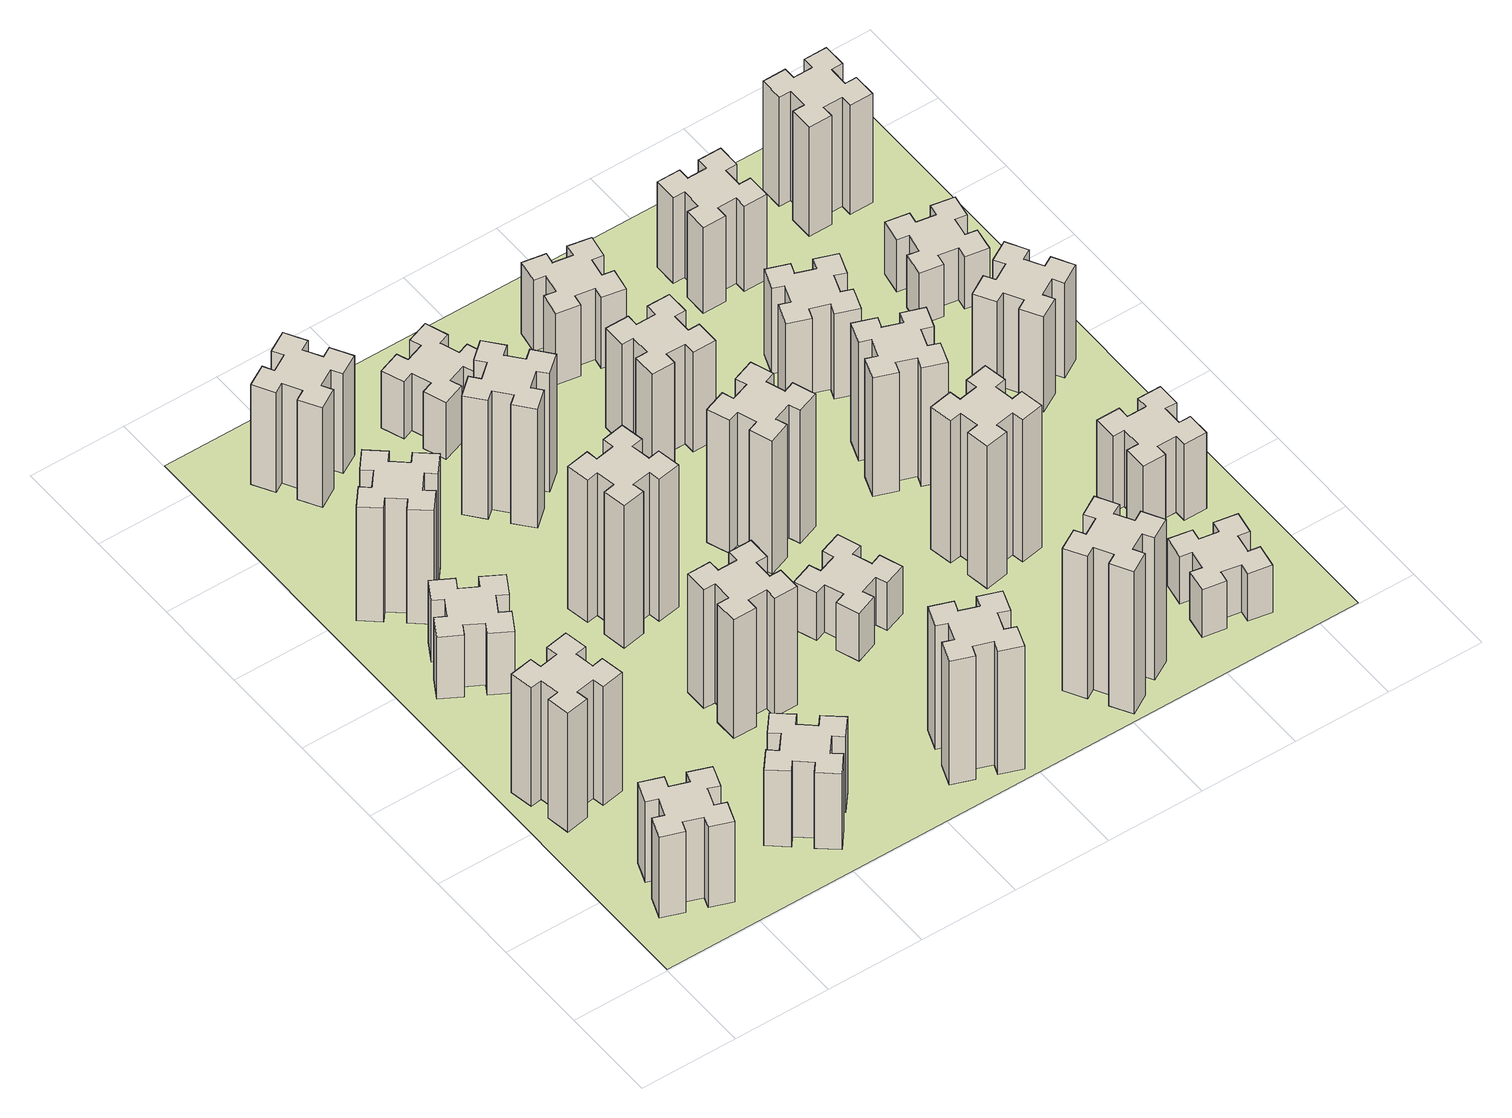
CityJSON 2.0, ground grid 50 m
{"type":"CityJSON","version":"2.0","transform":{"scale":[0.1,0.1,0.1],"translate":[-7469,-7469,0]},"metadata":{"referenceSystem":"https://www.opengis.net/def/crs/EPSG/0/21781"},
"CityObjects":{
"building1":{"type":"Building","attributes":{"class":"1000","function":"1000","usage":"1000","yearOfConstruction":2016,"roofType":"1000","measuredHeight":51,"storeysAboveGround":30,"storeysBelowGround":0},"geometry":[{"type":"Solid","lod":"1","boundaries":[[[[0,1,2,3,4,5,6,7,8,9,10,11,12,13,14,15,16,17,18,19]],[[17,16,20,21]],[[16,15,22,20]],[[15,14,23,22]],[[14,13,24,23]],[[13,12,25,24]],[[12,11,26,25]],[[11,10,27,26]],[[10,9,28,27]],[[9,8,29,28]],[[8,7,30,29]],[[7,6,31,30]],[[6,5,32,31]],[[5,4,33,32]],[[4,3,34,33]],[[3,2,35,34]],[[2,1,36,35]],[[1,0,37,36]],[[0,19,38,37]],[[19,18,39,38]],[[18,17,21,39]],[[24,25,26,27,28,29,30,31,32,33,34,35,36,37,38,39,21,20,22,23]]]]}]},
"building2":{"type":"Building","attributes":{"class":"1000","function":"1000","usage":"1000","yearOfConstruction":2016,"roofType":"1000","measuredHeight":75,"storeysAboveGround":30,"storeysBelowGround":0},"geometry":[{"type":"Solid","lod":"1","boundaries":[[[[40,41,42,43,44,45,46,47,48,49,50,51,52,53,54,55,56,57,58,59]],[[57,56,60,61]],[[56,55,62,60]],[[55,54,63,62]],[[54,53,64,63]],[[53,52,65,64]],[[52,51,66,65]],[[51,50,67,66]],[[50,49,68,67]],[[49,48,69,68]],[[48,47,70,69]],[[47,46,71,70]],[[46,45,72,71]],[[45,44,73,72]],[[44,43,74,73]],[[43,42,75,74]],[[42,41,76,75]],[[41,40,77,76]],[[40,59,78,77]],[[59,58,79,78]],[[58,57,61,79]],[[64,65,66,67,68,69,70,71,72,73,74,75,76,77,78,79,61,60,62,63]]]]}]},
"building3":{"type":"Building","attributes":{"class":"1000","function":"1000","usage":"1000","yearOfConstruction":2016,"roofType":"1000","measuredHeight":39,"storeysAboveGround":30,"storeysBelowGround":0},"geometry":[{"type":"Solid","lod":"1","boundaries":[[[[80,81,82,83,84,85,86,87,88,89,90,91,92,93,94,95,96,97,98,99]],[[97,96,100,101]],[[96,95,102,100]],[[95,94,103,102]],[[94,93,104,103]],[[93,92,105,104]],[[92,91,106,105]],[[91,90,107,106]],[[90,89,108,107]],[[89,88,109,108]],[[88,87,110,109]],[[87,86,111,110]],[[86,85,112,111]],[[85,84,113,112]],[[84,83,114,113]],[[83,82,115,114]],[[82,81,116,115]],[[81,80,117,116]],[[80,99,118,117]],[[99,98,119,118]],[[98,97,101,119]],[[104,105,106,107,108,109,110,111,112,113,114,115,116,117,118,119,101,100,102,103]]]]}]},
"building4":{"type":"Building","attributes":{"class":"1000","function":"1000","usage":"1000","yearOfConstruction":2016,"roofType":"1000","measuredHeight":72,"storeysAboveGround":30,"storeysBelowGround":0},"geometry":[{"type":"Solid","lod":"1","boundaries":[[[[120,121,122,123,124,125,126,127,128,129,130,131,132,133,134,135,136,137,138,139]],[[137,136,140,141]],[[136,135,142,140]],[[135,134,143,142]],[[134,133,144,143]],[[133,132,145,144]],[[132,131,146,145]],[[131,130,147,146]],[[130,129,148,147]],[[129,128,149,148]],[[128,127,150,149]],[[127,126,151,150]],[[126,125,152,151]],[[125,124,153,152]],[[124,123,154,153]],[[123,122,155,154]],[[122,121,156,155]],[[121,120,157,156]],[[120,139,158,157]],[[139,138,159,158]],[[138,137,141,159]],[[144,145,146,147,148,149,150,151,152,153,154,155,156,157,158,159,141,140,142,143]]]]}]},
"building5":{"type":"Building","attributes":{"class":"1000","function":"1000","usage":"1000","yearOfConstruction":2016,"roofType":"1000","measuredHeight":48,"storeysAboveGround":30,"storeysBelowGround":0},"geometry":[{"type":"Solid","lod":"1","boundaries":[[[[160,161,162,163,164,165,166,167,168,169,170,171,172,173,174,175,176,177,178,179]],[[177,176,180,181]],[[176,175,182,180]],[[175,174,183,182]],[[174,173,184,183]],[[173,172,185,184]],[[172,171,186,185]],[[171,170,187,186]],[[170,169,188,187]],[[169,168,189,188]],[[168,167,190,189]],[[167,166,191,190]],[[166,165,192,191]],[[165,164,193,192]],[[164,163,194,193]],[[163,162,195,194]],[[162,161,196,195]],[[161,160,197,196]],[[160,179,198,197]],[[179,178,199,198]],[[178,177,181,199]],[[184,185,186,187,188,189,190,191,192,193,194,195,196,197,198,199,181,180,182,183]]]]}]},
"building6":{"type":"Building","attributes":{"class":"1000","function":"1000","usage":"1000","yearOfConstruction":2016,"roofType":"1000","measuredHeight":63,"storeysAboveGround":30,"storeysBelowGround":0},"geometry":[{"type":"Solid","lod":"1","boundaries":[[[[200,201,202,203,204,205,206,207,208,209,210,211,212,213,214,215,216,217,218,219]],[[217,216,220,221]],[[216,215,222,220]],[[215,214,223,222]],[[214,213,224,223]],[[213,212,225,224]],[[212,211,226,225]],[[211,210,227,226]],[[210,209,228,227]],[[209,208,229,228]],[[208,207,230,229]],[[207,206,231,230]],[[206,205,232,231]],[[205,204,233,232]],[[204,203,234,233]],[[203,202,235,234]],[[202,201,236,235]],[[201,200,237,236]],[[200,219,238,237]],[[219,218,239,238]],[[218,217,221,239]],[[224,225,226,227,228,229,230,231,232,233,234,235,236,237,238,239,221,220,222,223]]]]}]},
"building7":{"type":"Building","attributes":{"class":"1000","function":"1000","usage":"1000","yearOfConstruction":2016,"roofType":"1000","measuredHeight":75,"storeysAboveGround":30,"storeysBelowGround":0},"geometry":[{"type":"Solid","lod":"1","boundaries":[[[[240,241,242,243,244,245,246,247,248,249,250,251,252,253,254,255,256,257,258,259]],[[257,256,260,261]],[[256,255,262,260]],[[255,254,263,262]],[[254,253,264,263]],[[253,252,265,264]],[[252,251,266,265]],[[251,250,267,266]],[[250,249,268,267]],[[249,248,269,268]],[[248,247,270,269]],[[247,246,271,270]],[[246,245,272,271]],[[245,244,273,272]],[[244,243,274,273]],[[243,242,275,274]],[[242,241,276,275]],[[241,240,277,276]],[[240,259,278,277]],[[259,258,279,278]],[[258,257,261,279]],[[264,265,266,267,268,269,270,271,272,273,274,275,276,277,278,279,261,260,262,263]]]]}]},
"building8":{"type":"Building","attributes":{"class":"1000","function":"1000","usage":"1000","yearOfConstruction":2016,"roofType":"1000","measuredHeight":90,"storeysAboveGround":30,"storeysBelowGround":0},"geometry":[{"type":"Solid","lod":"1","boundaries":[[[[280,281,282,283,284,285,286,287,288,289,290,291,292,293,294,295,296,297,298,299]],[[297,296,300,301]],[[296,295,302,300]],[[295,294,303,302]],[[294,293,304,303]],[[293,292,305,304]],[[292,291,306,305]],[[291,290,307,306]],[[290,289,308,307]],[[289,288,309,308]],[[288,287,310,309]],[[287,286,311,310]],[[286,285,312,311]],[[285,284,313,312]],[[284,283,314,313]],[[283,282,315,314]],[[282,281,316,315]],[[281,280,317,316]],[[280,299,318,317]],[[299,298,319,318]],[[298,297,301,319]],[[304,305,306,307,308,309,310,311,312,313,314,315,316,317,318,319,301,300,302,303]]]]}]},
"building9":{"type":"Building","attributes":{"class":"1000","function":"1000","usage":"1000","yearOfConstruction":2016,"roofType":"1000","measuredHeight":75,"storeysAboveGround":30,"storeysBelowGround":0},"geometry":[{"type":"Solid","lod":"1","boundaries":[[[[320,321,322,323,324,325,326,327,328,329,330,331,332,333,334,335,336,337,338,339]],[[337,336,340,341]],[[336,335,342,340]],[[335,334,343,342]],[[334,333,344,343]],[[333,332,345,344]],[[332,331,346,345]],[[331,330,347,346]],[[330,329,348,347]],[[329,328,349,348]],[[328,327,350,349]],[[327,326,351,350]],[[326,325,352,351]],[[325,324,353,352]],[[324,323,354,353]],[[323,322,355,354]],[[322,321,356,355]],[[321,320,357,356]],[[320,339,358,357]],[[339,338,359,358]],[[338,337,341,359]],[[344,345,346,347,348,349,350,351,352,353,354,355,356,357,358,359,341,340,342,343]]]]}]},
"building10":{"type":"Building","attributes":{"class":"1000","function":"1000","usage":"1000","yearOfConstruction":2016,"roofType":"1000","measuredHeight":78,"storeysAboveGround":30,"storeysBelowGround":0},"geometry":[{"type":"Solid","lod":"1","boundaries":[[[[360,361,362,363,364,365,366,367,368,369,370,371,372,373,374,375,376,377,378,379]],[[377,376,380,381]],[[376,375,382,380]],[[375,374,383,382]],[[374,373,384,383]],[[373,372,385,384]],[[372,371,386,385]],[[371,370,387,386]],[[370,369,388,387]],[[369,368,389,388]],[[368,367,390,389]],[[367,366,391,390]],[[366,365,392,391]],[[365,364,393,392]],[[364,363,394,393]],[[363,362,395,394]],[[362,361,396,395]],[[361,360,397,396]],[[360,379,398,397]],[[379,378,399,398]],[[378,377,381,399]],[[384,385,386,387,388,389,390,391,392,393,394,395,396,397,398,399,381,380,382,383]]]]}]},
"building11":{"type":"Building","attributes":{"class":"1000","function":"1000","usage":"1000","yearOfConstruction":2016,"roofType":"1000","measuredHeight":36,"storeysAboveGround":30,"storeysBelowGround":0},"geometry":[{"type":"Solid","lod":"1","boundaries":[[[[400,401,402,403,404,405,406,407,408,409,410,411,412,413,414,415,416,417,418,419]],[[417,416,420,421]],[[416,415,422,420]],[[415,414,423,422]],[[414,413,424,423]],[[413,412,425,424]],[[412,411,426,425]],[[411,410,427,426]],[[410,409,428,427]],[[409,408,429,428]],[[408,407,430,429]],[[407,406,431,430]],[[406,405,432,431]],[[405,404,433,432]],[[404,403,434,433]],[[403,402,435,434]],[[402,401,436,435]],[[401,400,437,436]],[[400,419,438,437]],[[419,418,439,438]],[[418,417,421,439]],[[424,425,426,427,428,429,430,431,432,433,434,435,436,437,438,439,421,420,422,423]]]]}]},
"building12":{"type":"Building","attributes":{"class":"1000","function":"1000","usage":"1000","yearOfConstruction":2016,"roofType":"1000","measuredHeight":30,"storeysAboveGround":30,"storeysBelowGround":0},"geometry":[{"type":"Solid","lod":"1","boundaries":[[[[440,441,442,443,444,445,446,447,448,449,450,451,452,453,454,455,456,457,458,459]],[[457,456,460,461]],[[456,455,462,460]],[[455,454,463,462]],[[454,453,464,463]],[[453,452,465,464]],[[452,451,466,465]],[[451,450,467,466]],[[450,449,468,467]],[[449,448,469,468]],[[448,447,470,469]],[[447,446,471,470]],[[446,445,472,471]],[[445,444,473,472]],[[444,443,474,473]],[[443,442,475,474]],[[442,441,476,475]],[[441,440,477,476]],[[440,459,478,477]],[[459,458,479,478]],[[458,457,461,479]],[[464,465,466,467,468,469,470,471,472,473,474,475,476,477,478,479,461,460,462,463]]]]}]},
"building13":{"type":"Building","attributes":{"class":"1000","function":"1000","usage":"1000","yearOfConstruction":2016,"roofType":"1000","measuredHeight":84,"storeysAboveGround":30,"storeysBelowGround":0},"geometry":[{"type":"Solid","lod":"1","boundaries":[[[[480,481,482,483,484,485,486,487,488,489,490,491,492,493,494,495,496,497,498,499]],[[497,496,500,501]],[[496,495,502,500]],[[495,494,503,502]],[[494,493,504,503]],[[493,492,505,504]],[[492,491,506,505]],[[491,490,507,506]],[[490,489,508,507]],[[489,488,509,508]],[[488,487,510,509]],[[487,486,511,510]],[[486,485,512,511]],[[485,484,513,512]],[[484,483,514,513]],[[483,482,515,514]],[[482,481,516,515]],[[481,480,517,516]],[[480,499,518,517]],[[499,498,519,518]],[[498,497,501,519]],[[504,505,506,507,508,509,510,511,512,513,514,515,516,517,518,519,501,500,502,503]]]]}]},
"building14":{"type":"Building","attributes":{"class":"1000","function":"1000","usage":"1000","yearOfConstruction":2016,"roofType":"1000","measuredHeight":63,"storeysAboveGround":30,"storeysBelowGround":0},"geometry":[{"type":"Solid","lod":"1","boundaries":[[[[520,521,522,523,524,525,526,527,528,529,530,531,532,533,534,535,536,537,538,539]],[[537,536,540,541]],[[536,535,542,540]],[[535,534,543,542]],[[534,533,544,543]],[[533,532,545,544]],[[532,531,546,545]],[[531,530,547,546]],[[530,529,548,547]],[[529,528,549,548]],[[528,527,550,549]],[[527,526,551,550]],[[526,525,552,551]],[[525,524,553,552]],[[524,523,554,553]],[[523,522,555,554]],[[522,521,556,555]],[[521,520,557,556]],[[520,539,558,557]],[[539,538,559,558]],[[538,537,541,559]],[[544,545,546,547,548,549,550,551,552,553,554,555,556,557,558,559,541,540,542,543]]]]}]},
"building15":{"type":"Building","attributes":{"class":"1000","function":"1000","usage":"1000","yearOfConstruction":2016,"roofType":"1000","measuredHeight":90,"storeysAboveGround":30,"storeysBelowGround":0},"geometry":[{"type":"Solid","lod":"1","boundaries":[[[[560,561,562,563,564,565,566,567,568,569,570,571,572,573,574,575,576,577,578,579]],[[577,576,580,581]],[[576,575,582,580]],[[575,574,583,582]],[[574,573,584,583]],[[573,572,585,584]],[[572,571,586,585]],[[571,570,587,586]],[[570,569,588,587]],[[569,568,589,588]],[[568,567,590,589]],[[567,566,591,590]],[[566,565,592,591]],[[565,564,593,592]],[[564,563,594,593]],[[563,562,595,594]],[[562,561,596,595]],[[561,560,597,596]],[[560,579,598,597]],[[579,578,599,598]],[[578,577,581,599]],[[584,585,586,587,588,589,590,591,592,593,594,595,596,597,598,599,581,580,582,583]]]]}]},
"building16":{"type":"Building","attributes":{"class":"1000","function":"1000","usage":"1000","yearOfConstruction":2016,"roofType":"1000","measuredHeight":45,"storeysAboveGround":30,"storeysBelowGround":0},"geometry":[{"type":"Solid","lod":"1","boundaries":[[[[600,601,602,603,604,605,606,607,608,609,610,611,612,613,614,615,616,617,618,619]],[[617,616,620,621]],[[616,615,622,620]],[[615,614,623,622]],[[614,613,624,623]],[[613,612,625,624]],[[612,611,626,625]],[[611,610,627,626]],[[610,609,628,627]],[[609,608,629,628]],[[608,607,630,629]],[[607,606,631,630]],[[606,605,632,631]],[[605,604,633,632]],[[604,603,634,633]],[[603,602,635,634]],[[602,601,636,635]],[[601,600,637,636]],[[600,619,638,637]],[[619,618,639,638]],[[618,617,621,639]],[[624,625,626,627,628,629,630,631,632,633,634,635,636,637,638,639,621,620,622,623]]]]}]},
"building17":{"type":"Building","attributes":{"class":"1000","function":"1000","usage":"1000","yearOfConstruction":2016,"roofType":"1000","measuredHeight":90,"storeysAboveGround":30,"storeysBelowGround":0},"geometry":[{"type":"Solid","lod":"1","boundaries":[[[[640,641,642,643,644,645,646,647,648,649,650,651,652,653,654,655,656,657,658,659]],[[657,656,660,661]],[[656,655,662,660]],[[655,654,663,662]],[[654,653,664,663]],[[653,652,665,664]],[[652,651,666,665]],[[651,650,667,666]],[[650,649,668,667]],[[649,648,669,668]],[[648,647,670,669]],[[647,646,671,670]],[[646,645,672,671]],[[645,644,673,672]],[[644,643,674,673]],[[643,642,675,674]],[[642,641,676,675]],[[641,640,677,676]],[[640,659,678,677]],[[659,658,679,678]],[[658,657,661,679]],[[664,665,666,667,668,669,670,671,672,673,674,675,676,677,678,679,661,660,662,663]]]]}]},
"building18":{"type":"Building","attributes":{"class":"1000","function":"1000","usage":"1000","yearOfConstruction":2016,"roofType":"1000","measuredHeight":75,"storeysAboveGround":30,"storeysBelowGround":0},"geometry":[{"type":"Solid","lod":"1","boundaries":[[[[680,681,682,683,684,685,686,687,688,689,690,691,692,693,694,695,696,697,698,699]],[[697,696,700,701]],[[696,695,702,700]],[[695,694,703,702]],[[694,693,704,703]],[[693,692,705,704]],[[692,691,706,705]],[[691,690,707,706]],[[690,689,708,707]],[[689,688,709,708]],[[688,687,710,709]],[[687,686,711,710]],[[686,685,712,711]],[[685,684,713,712]],[[684,683,714,713]],[[683,682,715,714]],[[682,681,716,715]],[[681,680,717,716]],[[680,699,718,717]],[[699,698,719,718]],[[698,697,701,719]],[[704,705,706,707,708,709,710,711,712,713,714,715,716,717,718,719,701,700,702,703]]]]}]},
"building19":{"type":"Building","attributes":{"class":"1000","function":"1000","usage":"1000","yearOfConstruction":2016,"roofType":"1000","measuredHeight":54,"storeysAboveGround":30,"storeysBelowGround":0},"geometry":[{"type":"Solid","lod":"1","boundaries":[[[[720,721,722,723,724,725,726,727,728,729,730,731,732,733,734,735,736,737,738,739]],[[737,736,740,741]],[[736,735,742,740]],[[735,734,743,742]],[[734,733,744,743]],[[733,732,745,744]],[[732,731,746,745]],[[731,730,747,746]],[[730,729,748,747]],[[729,728,749,748]],[[728,727,750,749]],[[727,726,751,750]],[[726,725,752,751]],[[725,724,753,752]],[[724,723,754,753]],[[723,722,755,754]],[[722,721,756,755]],[[721,720,757,756]],[[720,739,758,757]],[[739,738,759,758]],[[738,737,741,759]],[[744,745,746,747,748,749,750,751,752,753,754,755,756,757,758,759,741,740,742,743]]]]}]},
"building20":{"type":"Building","attributes":{"class":"1000","function":"1000","usage":"1000","yearOfConstruction":2016,"roofType":"1000","measuredHeight":30,"storeysAboveGround":30,"storeysBelowGround":0},"geometry":[{"type":"Solid","lod":"1","boundaries":[[[[760,761,762,763,764,765,766,767,768,769,770,771,772,773,774,775,776,777,778,779]],[[777,776,780,781]],[[776,775,782,780]],[[775,774,783,782]],[[774,773,784,783]],[[773,772,785,784]],[[772,771,786,785]],[[771,770,787,786]],[[770,769,788,787]],[[769,768,789,788]],[[768,767,790,789]],[[767,766,791,790]],[[766,765,792,791]],[[765,764,793,792]],[[764,763,794,793]],[[763,762,795,794]],[[762,761,796,795]],[[761,760,797,796]],[[760,779,798,797]],[[779,778,799,798]],[[778,777,781,799]],[[784,785,786,787,788,789,790,791,792,793,794,795,796,797,798,799,781,780,782,783]]]]}]},
"building21":{"type":"Building","attributes":{"class":"1000","function":"1000","usage":"1000","yearOfConstruction":2016,"roofType":"1000","measuredHeight":54,"storeysAboveGround":30,"storeysBelowGround":0},"geometry":[{"type":"Solid","lod":"1","boundaries":[[[[800,801,802,803,804,805,806,807,808,809,810,811,812,813,814,815,816,817,818,819]],[[817,816,820,821]],[[816,815,822,820]],[[815,814,823,822]],[[814,813,824,823]],[[813,812,825,824]],[[812,811,826,825]],[[811,810,827,826]],[[810,809,828,827]],[[809,808,829,828]],[[808,807,830,829]],[[807,806,831,830]],[[806,805,832,831]],[[805,804,833,832]],[[804,803,834,833]],[[803,802,835,834]],[[802,801,836,835]],[[801,800,837,836]],[[800,819,838,837]],[[819,818,839,838]],[[818,817,821,839]],[[824,825,826,827,828,829,830,831,832,833,834,835,836,837,838,839,821,820,822,823]]]]}]},
"building22":{"type":"Building","attributes":{"class":"1000","function":"1000","usage":"1000","yearOfConstruction":2016,"roofType":"1000","measuredHeight":48,"storeysAboveGround":30,"storeysBelowGround":0},"geometry":[{"type":"Solid","lod":"1","boundaries":[[[[840,841,842,843,844,845,846,847,848,849,850,851,852,853,854,855,856,857,858,859]],[[857,856,860,861]],[[856,855,862,860]],[[855,854,863,862]],[[854,853,864,863]],[[853,852,865,864]],[[852,851,866,865]],[[851,850,867,866]],[[850,849,868,867]],[[849,848,869,868]],[[848,847,870,869]],[[847,846,871,870]],[[846,845,872,871]],[[845,844,873,872]],[[844,843,874,873]],[[843,842,875,874]],[[842,841,876,875]],[[841,840,877,876]],[[840,859,878,877]],[[859,858,879,878]],[[858,857,861,879]],[[864,865,866,867,868,869,870,871,872,873,874,875,876,877,878,879,861,860,862,863]]]]}]},
"building23":{"type":"Building","attributes":{"class":"1000","function":"1000","usage":"1000","yearOfConstruction":2016,"roofType":"1000","measuredHeight":60,"storeysAboveGround":30,"storeysBelowGround":0},"geometry":[{"type":"Solid","lod":"1","boundaries":[[[[880,881,882,883,884,885,886,887,888,889,890,891,892,893,894,895,896,897,898,899]],[[897,896,900,901]],[[896,895,902,900]],[[895,894,903,902]],[[894,893,904,903]],[[893,892,905,904]],[[892,891,906,905]],[[891,890,907,906]],[[890,889,908,907]],[[889,888,909,908]],[[888,887,910,909]],[[887,886,911,910]],[[886,885,912,911]],[[885,884,913,912]],[[884,883,914,913]],[[883,882,915,914]],[[882,881,916,915]],[[881,880,917,916]],[[880,899,918,917]],[[899,898,919,918]],[[898,897,901,919]],[[904,905,906,907,908,909,910,911,912,913,914,915,916,917,918,919,901,900,902,903]]]]}]},
"building24":{"type":"Building","attributes":{"class":"1000","function":"1000","usage":"1000","yearOfConstruction":2016,"roofType":"1000","measuredHeight":33,"storeysAboveGround":30,"storeysBelowGround":0},"geometry":[{"type":"Solid","lod":"1","boundaries":[[[[920,921,922,923,924,925,926,927,928,929,930,931,932,933,934,935,936,937,938,939]],[[937,936,940,941]],[[936,935,942,940]],[[935,934,943,942]],[[934,933,944,943]],[[933,932,945,944]],[[932,931,946,945]],[[931,930,947,946]],[[930,929,948,947]],[[929,928,949,948]],[[928,927,950,949]],[[927,926,951,950]],[[926,925,952,951]],[[925,924,953,952]],[[924,923,954,953]],[[923,922,955,954]],[[922,921,956,955]],[[921,920,957,956]],[[920,939,958,957]],[[939,938,959,958]],[[938,937,941,959]],[[944,945,946,947,948,949,950,951,952,953,954,955,956,957,958,959,941,940,942,943]]]]}]},
"building25":{"type":"Building","attributes":{"class":"1000","function":"1000","usage":"1000","yearOfConstruction":2016,"roofType":"1000","measuredHeight":69,"storeysAboveGround":30,"storeysBelowGround":0},"geometry":[{"type":"Solid","lod":"1","boundaries":[[[[960,961,962,963,964,965,966,967,968,969,970,971,972,973,974,975,976,977,978,979]],[[977,976,980,981]],[[976,975,982,980]],[[975,974,983,982]],[[974,973,984,983]],[[973,972,985,984]],[[972,971,986,985]],[[971,970,987,986]],[[970,969,988,987]],[[969,968,989,988]],[[968,967,990,989]],[[967,966,991,990]],[[966,965,992,991]],[[965,964,993,992]],[[964,963,994,993]],[[963,962,995,994]],[[962,961,996,995]],[[961,960,997,996]],[[960,979,998,997]],[[979,978,999,998]],[[978,977,981,999]],[[984,985,986,987,988,989,990,991,992,993,994,995,996,997,998,999,981,980,982,983]]]]}]},
"landuse1":{"type":"LandUse","attributes":{"name":"plot1","function":"1010"},"geometry":[{"type":"MultiSurface","lod":"1","boundaries":[[[1000,1001,1002,1003]]]}]}
},
"vertices":[
[462,291,0],[496,385,0],[552,364,0],[593,477,0],[480,518,0],[460,462,0],[366,496,0],[387,552,0],[274,593,0],[233,480,0],[289,460,0],[255,366,0],[199,387,0],[157,274,0],[270,233,0],[291,289,0],[385,255,0],[364,199,0],[477,157,0],[518,270,0],[385,255,510],[364,199,510],[291,289,510],[270,233,510],[157,274,510],[199,387,510],[255,366,510],[289,460,510],[233,480,510],[274,593,510],[387,552,510],[366,496,510],[460,462,510],[480,518,510],[593,477,510],[552,364,510],[496,385,510],[462,291,510],[518,270,510],[477,157,510],
[158,1145,0],[176,1047,0],[117,1037,0],[137,918,0],[256,939,0],[245,998,0],[344,1016,0],[354,957,0],[472,977,0],[451,1096,0],[392,1085,0],[375,1184,0],[434,1194,0],[413,1312,0],[295,1291,0],[305,1232,0],[207,1215,0],[197,1274,0],[78,1253,0],[99,1135,0],[207,1215,750],[197,1274,750],[305,1232,750],[295,1291,750],[413,1312,750],[434,1194,750],[375,1184,750],[392,1085,750],[451,1096,750],[472,977,750],[354,957,750],[344,1016,750],[245,998,750],[256,939,750],[137,918,750],[117,1037,750],[176,1047,750],[158,1145,750],[99,1135,750],[78,1253,750],
[277,1885,0],[364,1835,0],[334,1783,0],[438,1723,0],[498,1827,0],[446,1857,0],[496,1944,0],[548,1914,0],[608,2018,0],[504,2078,0],[474,2026,0],[387,2076,0],[417,2128,0],[313,2188,0],[253,2084,0],[305,2054,0],[255,1967,0],[203,1997,0],[143,1893,0],[247,1833,0],[255,1967,390],[203,1997,390],[305,2054,390],[253,2084,390],[313,2188,390],[417,2128,390],[387,2076,390],[474,2026,390],[504,2078,390],[608,2018,390],[548,1914,390],[496,1944,390],[446,1857,390],[498,1827,390],[438,1723,390],[334,1783,390],[364,1835,390],[277,1885,390],[247,1833,390],[143,1893,390],
[427,2386,0],[492,2463,0],[538,2424,0],[615,2516,0],[523,2593,0],[484,2547,0],[408,2612,0],[446,2658,0],[354,2735,0],[277,2643,0],[323,2604,0],[259,2528,0],[213,2566,0],[136,2474,0],[228,2397,0],[266,2443,0],[343,2379,0],[304,2333,0],[396,2256,0],[473,2348,0],[343,2379,720],[304,2333,720],[266,2443,720],[228,2397,720],[136,2474,720],[213,2566,720],[259,2528,720],[323,2604,720],[277,2643,720],[354,2735,720],[446,2658,720],[408,2612,720],[484,2547,720],[523,2593,720],[615,2516,720],[538,2424,720],[492,2463,720],[427,2386,720],[473,2348,720],[396,2256,720],
[963,484,0],[899,408,0],[853,446,0],[776,354,0],[868,277,0],[906,323,0],[983,259,0],[944,213,0],[1036,136,0],[1113,228,0],[1067,266,0],[1132,343,0],[1178,304,0],[1255,396,0],[1163,473,0],[1124,427,0],[1048,492,0],[1086,538,0],[994,615,0],[917,523,0],[1048,492,480],[1086,538,480],[1124,427,480],[1163,473,480],[1255,396,480],[1178,304,480],[1132,343,480],[1067,266,480],[1113,228,480],[1036,136,480],[944,213,480],[983,259,480],[906,323,480],[868,277,480],[776,354,480],[853,446,480],[899,408,480],[963,484,480],[917,523,480],[994,615,480],
[464,3456,0],[377,3406,0],[347,3458,0],[243,3398,0],[303,3294,0],[355,3324,0],[405,3237,0],[353,3207,0],[413,3103,0],[517,3163,0],[487,3215,0],[574,3265,0],[604,3213,0],[708,3273,0],[648,3377,0],[596,3347,0],[546,3434,0],[598,3464,0],[538,3568,0],[434,3508,0],[546,3434,630],[598,3464,630],[596,3347,630],[648,3377,630],[708,3273,630],[604,3213,630],[574,3265,630],[487,3215,630],[517,3163,630],[413,3103,630],[353,3207,630],[405,3237,630],[355,3324,630],[303,3294,630],[243,3398,630],[347,3458,630],[377,3406,630],[464,3456,630],[434,3508,630],[538,3568,630],
[1105,1165,0],[1105,1065,0],[1045,1065,0],[1045,945,0],[1165,945,0],[1165,1005,0],[1265,1005,0],[1265,945,0],[1385,945,0],[1385,1065,0],[1325,1065,0],[1325,1165,0],[1385,1165,0],[1385,1285,0],[1265,1285,0],[1265,1225,0],[1165,1225,0],[1165,1285,0],[1045,1285,0],[1045,1165,0],[1165,1225,750],[1165,1285,750],[1265,1225,750],[1265,1285,750],[1385,1285,750],[1385,1165,750],[1325,1165,750],[1325,1065,750],[1385,1065,750],[1385,945,750],[1265,945,750],[1265,1005,750],[1165,1005,750],[1165,945,750],[1045,945,750],[1045,1065,750],[1105,1065,750],[1105,1165,750],[1045,1165,750],[1045,1285,750],
[1232,1825,0],[1215,1924,0],[1274,1934,0],[1253,2052,0],[1135,2031,0],[1145,1972,0],[1047,1955,0],[1037,2014,0],[918,1993,0],[939,1875,0],[998,1885,0],[1016,1787,0],[957,1777,0],[977,1658,0],[1096,1679,0],[1085,1738,0],[1184,1756,0],[1194,1697,0],[1312,1717,0],[1291,1836,0],[1184,1756,900],[1194,1697,900],[1085,1738,900],[1096,1679,900],[977,1658,900],[957,1777,900],[1016,1787,900],[998,1885,900],[939,1875,900],[918,1993,900],[1037,2014,900],[1047,1955,900],[1145,1972,900],[1135,2031,900],[1253,2052,900],[1274,1934,900],[1215,1924,900],[1232,1825,900],[1291,1836,900],[1312,1717,900],
[1148,2579,0],[1224,2643,0],[1263,2597,0],[1355,2674,0],[1278,2766,0],[1232,2728,0],[1167,2804,0],[1213,2843,0],[1136,2935,0],[1044,2858,0],[1083,2812,0],[1006,2747,0],[968,2793,0],[876,2716,0],[953,2624,0],[999,2663,0],[1063,2586,0],[1017,2548,0],[1094,2456,0],[1186,2533,0],[1063,2586,750],[1017,2548,750],[999,2663,750],[953,2624,750],[876,2716,750],[968,2793,750],[1006,2747,750],[1083,2812,750],[1044,2858,750],[1136,2935,750],[1213,2843,750],[1167,2804,750],[1232,2728,750],[1278,2766,750],[1355,2674,750],[1263,2597,750],[1224,2643,750],[1148,2579,750],[1186,2533,750],[1094,2456,750],
[1942,191,0],[1976,285,0],[2032,264,0],[2073,377,0],[1960,418,0],[1940,362,0],[1846,396,0],[1867,452,0],[1754,493,0],[1713,380,0],[1769,360,0],[1735,266,0],[1679,287,0],[1637,174,0],[1750,133,0],[1771,189,0],[1865,155,0],[1844,99,0],[1957,57,0],[1998,170,0],[1865,155,780],[1844,99,780],[1771,189,780],[1750,133,780],[1637,174,780],[1679,287,780],[1735,266,780],[1769,360,780],[1713,380,780],[1754,493,780],[1867,452,780],[1846,396,780],[1940,362,780],[1960,418,780],[2073,377,780],[2032,264,780],[1976,285,780],[1942,191,780],[1998,170,780],[1957,57,780],
[995,3245,0],[1029,3151,0],[973,3130,0],[1014,3017,0],[1127,3059,0],[1106,3115,0],[1200,3149,0],[1220,3093,0],[1333,3134,0],[1292,3247,0],[1236,3226,0],[1202,3320,0],[1258,3340,0],[1217,3453,0],[1104,3412,0],[1125,3356,0],[1031,3322,0],[1010,3378,0],[897,3337,0],[939,3224,0],[1031,3322,360],[1010,3378,360],[1125,3356,360],[1104,3412,360],[1217,3453,360],[1258,3340,360],[1202,3320,360],[1236,3226,360],[1292,3247,360],[1333,3134,360],[1220,3093,360],[1200,3149,360],[1106,3115,360],[1127,3059,360],[1014,3017,360],[973,3130,360],[1029,3151,360],[995,3245,360],[939,3224,360],[897,3337,360],
[1735,1225,0],[1769,1131,0],[1713,1110,0],[1754,997,0],[1867,1039,0],[1846,1095,0],[1940,1129,0],[1960,1073,0],[2073,1114,0],[2032,1227,0],[1976,1206,0],[1942,1300,0],[1998,1320,0],[1957,1433,0],[1844,1392,0],[1865,1336,0],[1771,1302,0],[1750,1358,0],[1637,1317,0],[1679,1204,0],[1771,1302,300],[1750,1358,300],[1865,1336,300],[1844,1392,300],[1957,1433,300],[1998,1320,300],[1942,1300,300],[1976,1206,300],[2032,1227,300],[2073,1114,300],[1960,1073,300],[1940,1129,300],[1846,1095,300],[1867,1039,300],[1754,997,300],[1713,1110,300],[1769,1131,300],[1735,1225,300],[1679,1204,300],[1637,1317,300],
[1976,1846,0],[1942,1940,0],[1998,1960,0],[1957,2073,0],[1844,2032,0],[1865,1976,0],[1771,1942,0],[1750,1998,0],[1637,1957,0],[1679,1844,0],[1735,1865,0],[1769,1771,0],[1713,1750,0],[1754,1637,0],[1867,1679,0],[1846,1735,0],[1940,1769,0],[1960,1713,0],[2073,1754,0],[2032,1867,0],[1940,1769,840],[1960,1713,840],[1846,1735,840],[1867,1679,840],[1754,1637,840],[1713,1750,840],[1769,1771,840],[1735,1865,840],[1679,1844,840],[1637,1957,840],[1750,1998,840],[1771,1942,840],[1865,1976,840],[1844,2032,840],[1957,2073,840],[1998,1960,840],[1942,1940,840],[1976,1846,840],[2032,1867,840],[2073,1754,840],
[1745,2645,0],[1745,2545,0],[1685,2545,0],[1685,2425,0],[1805,2425,0],[1805,2485,0],[1905,2485,0],[1905,2425,0],[2025,2425,0],[2025,2545,0],[1965,2545,0],[1965,2645,0],[2025,2645,0],[2025,2765,0],[1905,2765,0],[1905,2705,0],[1805,2705,0],[1805,2765,0],[1685,2765,0],[1685,2645,0],[1805,2705,630],[1805,2765,630],[1905,2705,630],[1905,2765,630],[2025,2765,630],[2025,2645,630],[1965,2645,630],[1965,2545,630],[2025,2545,630],[2025,2425,630],[1905,2425,630],[1905,2485,630],[1805,2485,630],[1805,2425,630],[1685,2425,630],[1685,2545,630],[1745,2545,630],[1745,2645,630],[1685,2645,630],[1685,2765,630],
[2475,264,0],[2525,177,0],[2473,147,0],[2533,43,0],[2637,103,0],[2607,155,0],[2694,205,0],[2724,153,0],[2828,213,0],[2768,317,0],[2716,287,0],[2666,374,0],[2718,404,0],[2658,508,0],[2554,448,0],[2584,396,0],[2497,346,0],[2467,398,0],[2363,338,0],[2423,234,0],[2497,346,900],[2467,398,900],[2584,396,900],[2554,448,900],[2658,508,900],[2718,404,900],[2666,374,900],[2716,287,900],[2768,317,900],[2828,213,900],[2724,153,900],[2694,205,900],[2607,155,900],[2637,103,900],[2533,43,900],[2473,147,900],[2525,177,900],[2475,264,900],[2423,234,900],[2363,338,900],
[1924,3335,0],[1825,3352,0],[1836,3411,0],[1717,3432,0],[1697,3314,0],[1756,3304,0],[1738,3205,0],[1679,3216,0],[1658,3097,0],[1777,3077,0],[1787,3136,0],[1885,3118,0],[1875,3059,0],[1993,3038,0],[2014,3157,0],[1955,3167,0],[1972,3265,0],[2031,3255,0],[2052,3373,0],[1934,3394,0],[1972,3265,450],[2031,3255,450],[1955,3167,450],[2014,3157,450],[1993,3038,450],[1875,3059,450],[1885,3118,450],[1787,3136,450],[1777,3077,450],[1658,3097,450],[1679,3216,450],[1738,3205,450],[1756,3304,450],[1697,3314,450],[1717,3432,450],[1836,3411,450],[1825,3352,450],[1924,3335,450],[1934,3394,450],[2052,3373,450],
[2712,1185,0],[2695,1284,0],[2754,1294,0],[2733,1412,0],[2615,1391,0],[2625,1332,0],[2527,1315,0],[2517,1374,0],[2398,1353,0],[2419,1235,0],[2478,1245,0],[2496,1147,0],[2437,1137,0],[2457,1018,0],[2576,1039,0],[2565,1098,0],[2664,1116,0],[2674,1057,0],[2792,1077,0],[2771,1196,0],[2664,1116,900],[2674,1057,900],[2565,1098,900],[2576,1039,900],[2457,1018,900],[2437,1137,900],[2496,1147,900],[2478,1245,900],[2419,1235,900],[2398,1353,900],[2517,1374,900],[2527,1315,900],[2625,1332,900],[2615,1391,900],[2733,1412,900],[2754,1294,900],[2695,1284,900],[2712,1185,900],[2771,1196,900],[2792,1077,900],
[2682,1771,0],[2716,1865,0],[2772,1844,0],[2813,1957,0],[2700,1998,0],[2680,1942,0],[2586,1976,0],[2607,2032,0],[2494,2073,0],[2453,1960,0],[2509,1940,0],[2475,1846,0],[2419,1867,0],[2377,1754,0],[2490,1713,0],[2511,1769,0],[2605,1735,0],[2584,1679,0],[2697,1637,0],[2738,1750,0],[2605,1735,750],[2584,1679,750],[2511,1769,750],[2490,1713,750],[2377,1754,750],[2419,1867,750],[2475,1846,750],[2509,1940,750],[2453,1960,750],[2494,2073,750],[2607,2032,750],[2586,1976,750],[2680,1942,750],[2700,1998,750],[2813,1957,750],[2772,1844,750],[2716,1865,750],[2682,1771,750],[2738,1750,750],[2697,1637,750],
[2680,2582,0],[2586,2616,0],[2607,2672,0],[2494,2713,0],[2453,2600,0],[2509,2580,0],[2475,2486,0],[2419,2507,0],[2377,2394,0],[2490,2353,0],[2511,2409,0],[2605,2375,0],[2584,2319,0],[2697,2277,0],[2738,2390,0],[2682,2411,0],[2716,2505,0],[2772,2484,0],[2813,2597,0],[2700,2638,0],[2716,2505,540],[2772,2484,540],[2682,2411,540],[2738,2390,540],[2697,2277,540],[2584,2319,540],[2605,2375,540],[2511,2409,540],[2490,2353,540],[2377,2394,540],[2419,2507,540],[2475,2486,540],[2509,2580,540],[2453,2600,540],[2494,2713,540],[2607,2672,540],[2586,2616,540],[2680,2582,540],[2700,2638,540],[2813,2597,540],
[3304,475,0],[3205,492,0],[3216,551,0],[3097,572,0],[3077,454,0],[3136,444,0],[3118,345,0],[3059,356,0],[3038,237,0],[3157,217,0],[3167,276,0],[3265,258,0],[3255,199,0],[3373,178,0],[3394,297,0],[3335,307,0],[3352,405,0],[3411,395,0],[3432,513,0],[3314,534,0],[3352,405,300],[3411,395,300],[3335,307,300],[3394,297,300],[3373,178,300],[3255,199,300],[3265,258,300],[3167,276,300],[3157,217,300],[3038,237,300],[3059,356,300],[3118,345,300],[3136,444,300],[3077,454,300],[3097,572,300],[3216,551,300],[3205,492,300],[3304,475,300],[3314,534,300],[3432,513,300],
[2545,3125,0],[2645,3125,0],[2645,3065,0],[2765,3065,0],[2765,3185,0],[2705,3185,0],[2705,3285,0],[2765,3285,0],[2765,3405,0],[2645,3405,0],[2645,3345,0],[2545,3345,0],[2545,3405,0],[2425,3405,0],[2425,3285,0],[2485,3285,0],[2485,3185,0],[2425,3185,0],[2425,3065,0],[2545,3065,0],[2485,3185,540],[2425,3185,540],[2485,3285,540],[2425,3285,540],[2425,3405,540],[2545,3405,540],[2545,3345,540],[2645,3345,540],[2645,3405,540],[2765,3405,540],[2765,3285,540],[2705,3285,540],[2705,3185,540],[2765,3185,540],[2765,3065,540],[2645,3065,540],[2645,3125,540],[2545,3125,540],[2545,3065,540],[2425,3065,540],
[3385,1125,0],[3285,1125,0],[3285,1185,0],[3165,1185,0],[3165,1065,0],[3225,1065,0],[3225,965,0],[3165,965,0],[3165,845,0],[3285,845,0],[3285,905,0],[3385,905,0],[3385,845,0],[3505,845,0],[3505,965,0],[3445,965,0],[3445,1065,0],[3505,1065,0],[3505,1185,0],[3385,1185,0],[3445,1065,480],[3505,1065,480],[3445,965,480],[3505,965,480],[3505,845,480],[3385,845,480],[3385,905,480],[3285,905,480],[3285,845,480],[3165,845,480],[3165,965,480],[3225,965,480],[3225,1065,480],[3165,1065,480],[3165,1185,480],[3285,1185,480],[3285,1125,480],[3385,1125,480],[3385,1185,480],[3505,1185,480],
[3456,1967,0],[3406,2054,0],[3458,2084,0],[3398,2188,0],[3294,2128,0],[3324,2076,0],[3237,2026,0],[3207,2078,0],[3103,2018,0],[3163,1914,0],[3215,1944,0],[3265,1857,0],[3213,1827,0],[3273,1723,0],[3377,1783,0],[3347,1835,0],[3434,1885,0],[3464,1833,0],[3568,1893,0],[3508,1997,0],[3434,1885,600],[3464,1833,600],[3347,1835,600],[3377,1783,600],[3273,1723,600],[3213,1827,600],[3265,1857,600],[3215,1944,600],[3163,1914,600],[3103,2018,600],[3207,2078,600],[3237,2026,600],[3324,2076,600],[3294,2128,600],[3398,2188,600],[3458,2084,600],[3406,2054,600],[3456,1967,600],[3508,1997,600],[3568,1893,600],
[3267,2496,0],[3365,2478,0],[3355,2419,0],[3473,2398,0],[3494,2517,0],[3435,2527,0],[3452,2625,0],[3511,2615,0],[3532,2733,0],[3414,2754,0],[3404,2695,0],[3305,2712,0],[3316,2771,0],[3197,2792,0],[3177,2674,0],[3236,2664,0],[3218,2565,0],[3159,2576,0],[3138,2457,0],[3257,2437,0],[3218,2565,330],[3159,2576,330],[3236,2664,330],[3177,2674,330],[3197,2792,330],[3316,2771,330],[3305,2712,330],[3404,2695,330],[3414,2754,330],[3532,2733,330],[3511,2615,330],[3452,2625,330],[3435,2527,330],[3494,2517,330],[3473,2398,330],[3355,2419,330],[3365,2478,330],[3267,2496,330],[3257,2437,330],[3138,2457,330],
[3185,3225,0],[3285,3225,0],[3285,3165,0],[3405,3165,0],[3405,3285,0],[3345,3285,0],[3345,3385,0],[3405,3385,0],[3405,3505,0],[3285,3505,0],[3285,3445,0],[3185,3445,0],[3185,3505,0],[3065,3505,0],[3065,3385,0],[3125,3385,0],[3125,3285,0],[3065,3285,0],[3065,3165,0],[3185,3165,0],[3125,3285,690],[3065,3285,690],[3125,3385,690],[3065,3385,690],[3065,3505,690],[3185,3505,690],[3185,3445,690],[3285,3445,690],[3285,3505,690],[3405,3505,690],[3405,3385,690],[3345,3385,690],[3345,3285,690],[3405,3285,690],[3405,3165,690],[3285,3165,690],[3285,3225,690],[3185,3225,690],[3185,3165,690],[3065,3165,690],
[5,3705,0],[3705,3705,0],[3705,5,0],[5,5,0]
]}
